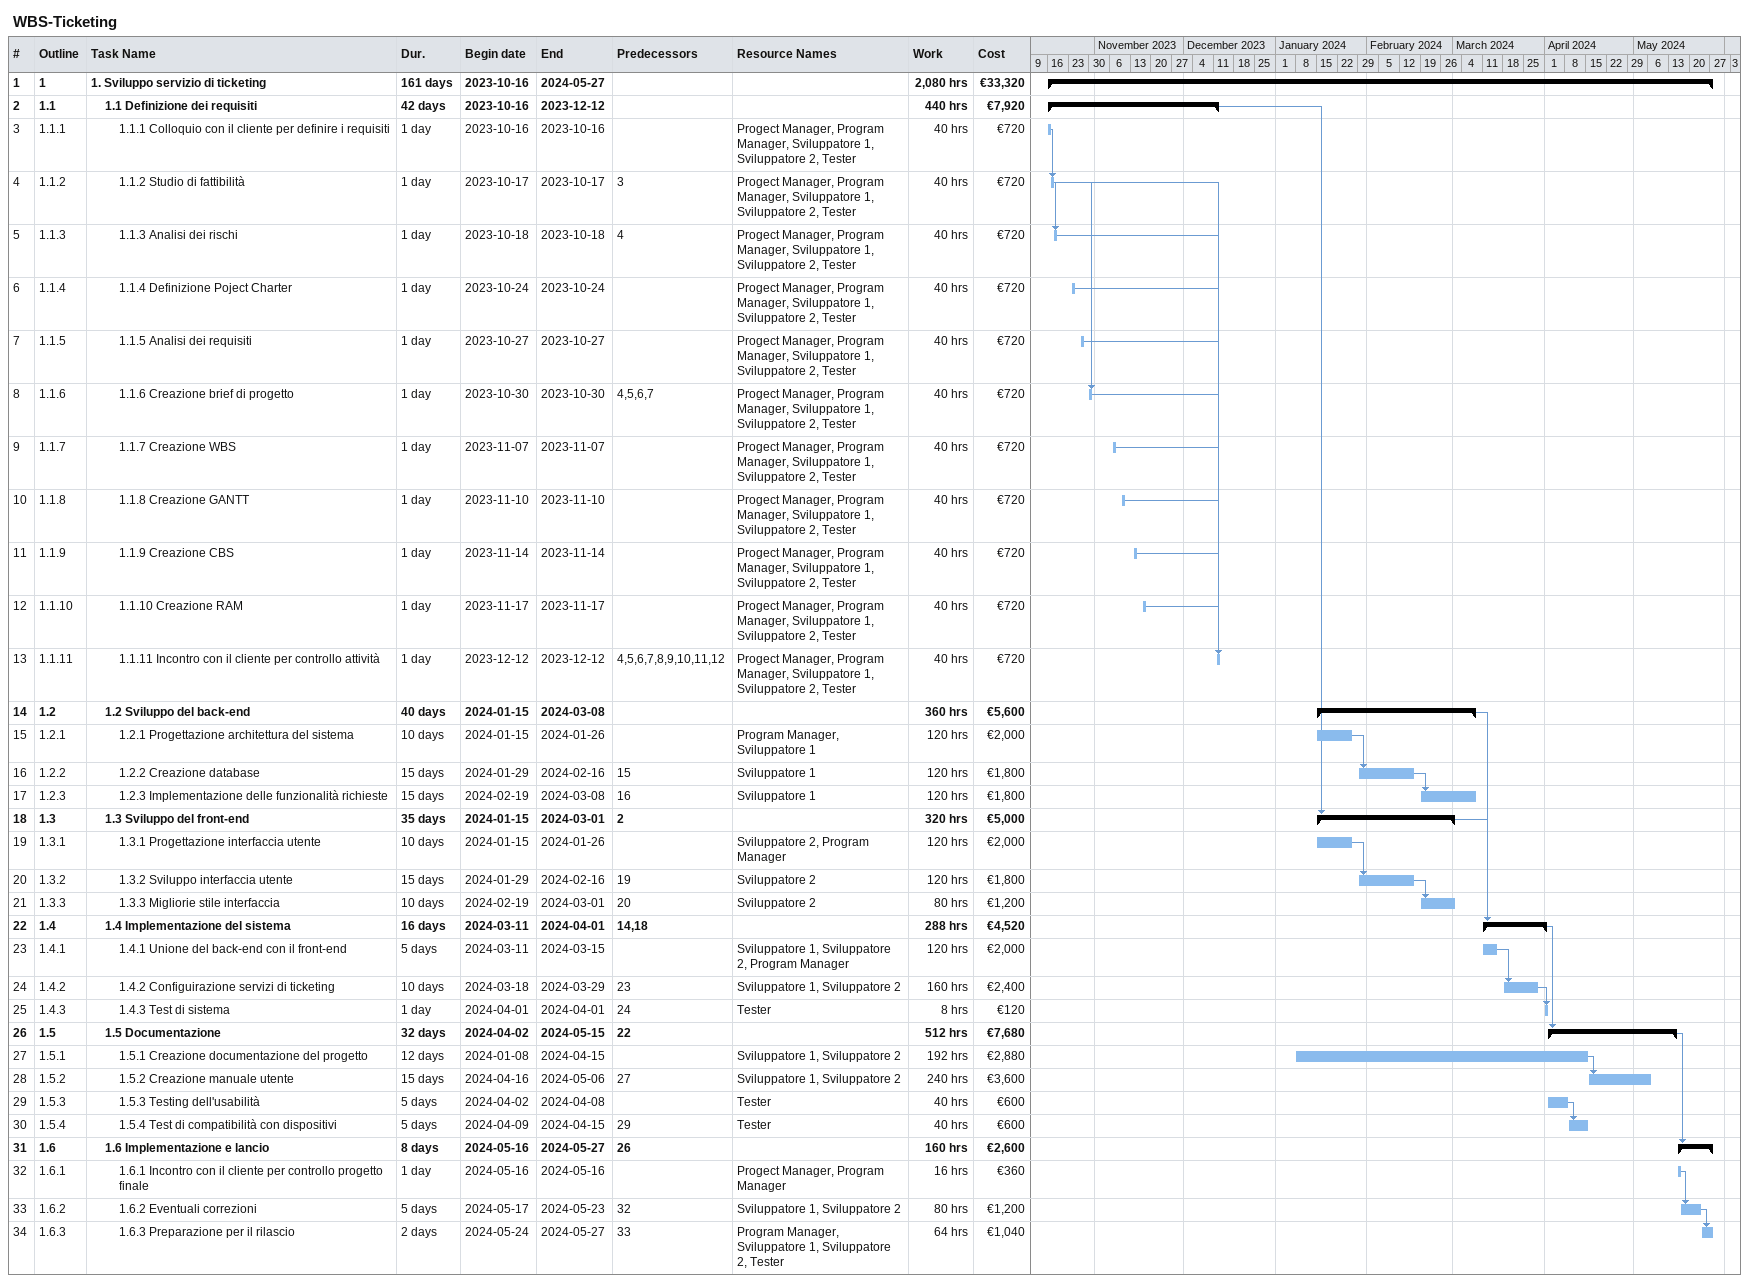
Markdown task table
WBS-Ticketing

| ID | WBS | Task | Duration | Start | Finish | Predecessors | Resources | Work (h) | Cost (€) |
|---|---|---|---|---|---|---|---|---|---|
| 1 | 1 | **1. Sviluppo servizio di ticketing** | 161d | 2023-10-16 | 2024-05-27 |  |  | 2080 | 33320 |
| 2 | 1.1 | **1.1 Definizione dei requisiti** | 42d | 2023-10-16 | 2023-12-12 |  |  | 440 | 7920 |
| 3 | 1.1.1 | 1.1.1 Colloquio con il cliente per definire i requisiti | 1d | 2023-10-16 | 2023-10-16 |  | Progect Manager, Program Manager, Sviluppatore 1, Sviluppatore 2, Tester | 40 | 720 |
| 4 | 1.1.2 | 1.1.2 Studio di fattibilità | 1d | 2023-10-17 | 2023-10-17 | 3 | Progect Manager, Program Manager, Sviluppatore 1, Sviluppatore 2, Tester | 40 | 720 |
| 5 | 1.1.3 | 1.1.3 Analisi dei rischi | 1d | 2023-10-18 | 2023-10-18 | 4 | Progect Manager, Program Manager, Sviluppatore 1, Sviluppatore 2, Tester | 40 | 720 |
| 6 | 1.1.4 | 1.1.4 Definizione Poject Charter | 1d | 2023-10-24 | 2023-10-24 |  | Progect Manager, Program Manager, Sviluppatore 1, Sviluppatore 2, Tester | 40 | 720 |
| 7 | 1.1.5 | 1.1.5 Analisi dei requisiti | 1d | 2023-10-27 | 2023-10-27 |  | Progect Manager, Program Manager, Sviluppatore 1, Sviluppatore 2, Tester | 40 | 720 |
| 8 | 1.1.6 | 1.1.6 Creazione brief di progetto | 1d | 2023-10-30 | 2023-10-30 | 4, 5, 6, 7 | Progect Manager, Program Manager, Sviluppatore 1, Sviluppatore 2, Tester | 40 | 720 |
| 9 | 1.1.7 | 1.1.7 Creazione WBS | 1d | 2023-11-07 | 2023-11-07 |  | Progect Manager, Program Manager, Sviluppatore 1, Sviluppatore 2, Tester | 40 | 720 |
| 10 | 1.1.8 | 1.1.8 Creazione GANTT | 1d | 2023-11-10 | 2023-11-10 |  | Progect Manager, Program Manager, Sviluppatore 1, Sviluppatore 2, Tester | 40 | 720 |
| 11 | 1.1.9 | 1.1.9 Creazione CBS | 1d | 2023-11-14 | 2023-11-14 |  | Progect Manager, Program Manager, Sviluppatore 1, Sviluppatore 2, Tester | 40 | 720 |
| 12 | 1.1.10 | 1.1.10 Creazione RAM | 1d | 2023-11-17 | 2023-11-17 |  | Progect Manager, Program Manager, Sviluppatore 1, Sviluppatore 2, Tester | 40 | 720 |
| 13 | 1.1.11 | 1.1.11 Incontro con il cliente per controllo attività | 1d | 2023-12-12 | 2023-12-12 | 4, 5, 6, 7, 8, 9, 10, 11, 12 | Progect Manager, Program Manager, Sviluppatore 1, Sviluppatore 2, Tester | 40 | 720 |
| 14 | 1.2 | **1.2 Sviluppo del back-end** | 40d | 2024-01-15 | 2024-03-08 |  |  | 360 | 5600 |
| 15 | 1.2.1 | 1.2.1 Progettazione architettura del sistema | 10d | 2024-01-15 | 2024-01-26 |  | Program Manager, Sviluppatore 1 | 120 | 2000 |
| 16 | 1.2.2 | 1.2.2 Creazione database | 15d | 2024-01-29 | 2024-02-16 | 15 | Sviluppatore 1 | 120 | 1800 |
| 17 | 1.2.3 | 1.2.3 Implementazione delle funzionalità richieste | 15d | 2024-02-19 | 2024-03-08 | 16 | Sviluppatore 1 | 120 | 1800 |
| 18 | 1.3 | **1.3 Sviluppo del front-end** | 35d | 2024-01-15 | 2024-03-01 | 2 |  | 320 | 5000 |
| 19 | 1.3.1 | 1.3.1 Progettazione interfaccia utente | 10d | 2024-01-15 | 2024-01-26 |  | Sviluppatore 2, Program Manager | 120 | 2000 |
| 20 | 1.3.2 | 1.3.2 Sviluppo interfaccia utente | 15d | 2024-01-29 | 2024-02-16 | 19 | Sviluppatore 2 | 120 | 1800 |
| 21 | 1.3.3 | 1.3.3 Migliorie stile interfaccia | 10d | 2024-02-19 | 2024-03-01 | 20 | Sviluppatore 2 | 80 | 1200 |
| 22 | 1.4 | **1.4 Implementazione del sistema** | 16d | 2024-03-11 | 2024-04-01 | 14, 18 |  | 288 | 4520 |
| 23 | 1.4.1 | 1.4.1 Unione del back-end con il front-end | 5d | 2024-03-11 | 2024-03-15 |  | Sviluppatore 1, Sviluppatore 2, Program Manager | 120 | 2000 |
| 24 | 1.4.2 | 1.4.2 Configuirazione servizi di ticketing | 10d | 2024-03-18 | 2024-03-29 | 23 | Sviluppatore 1, Sviluppatore 2 | 160 | 2400 |
| 25 | 1.4.3 | 1.4.3 Test di sistema | 1d | 2024-04-01 | 2024-04-01 | 24 | Tester | 8 | 120 |
| 26 | 1.5 | **1.5 Documentazione** | 32d | 2024-04-02 | 2024-05-15 | 22 |  | 512 | 7680 |
| 27 | 1.5.1 | 1.5.1 Creazione documentazione del progetto | 12d | 2024-01-08 | 2024-04-15 |  | Sviluppatore 1, Sviluppatore 2 | 192 | 2880 |
| 28 | 1.5.2 | 1.5.2 Creazione manuale utente | 15d | 2024-04-16 | 2024-05-06 | 27 | Sviluppatore 1, Sviluppatore 2 | 240 | 3600 |
| 29 | 1.5.3 | 1.5.3 Testing dell'usabilità | 5d | 2024-04-02 | 2024-04-08 |  | Tester | 40 | 600 |
| 30 | 1.5.4 | 1.5.4 Test di compatibilità con dispositivi | 5d | 2024-04-09 | 2024-04-15 | 29 | Tester | 40 | 600 |
| 31 | 1.6 | **1.6 Implementazione e lancio** | 8d | 2024-05-16 | 2024-05-27 | 26 |  | 160 | 2600 |
| 32 | 1.6.1 | 1.6.1 Incontro con il cliente per controllo progetto finale | 1d | 2024-05-16 | 2024-05-16 |  | Progect Manager, Program Manager | 16 | 360 |
| 33 | 1.6.2 | 1.6.2 Eventuali correzioni | 5d | 2024-05-17 | 2024-05-23 | 32 | Sviluppatore 1, Sviluppatore 2 | 80 | 1200 |
| 34 | 1.6.3 | 1.6.3 Preparazione per il rilascio | 2d | 2024-05-24 | 2024-05-27 | 33 | Program Manager, Sviluppatore 1, Sviluppatore 2, Tester | 64 | 1040 |
